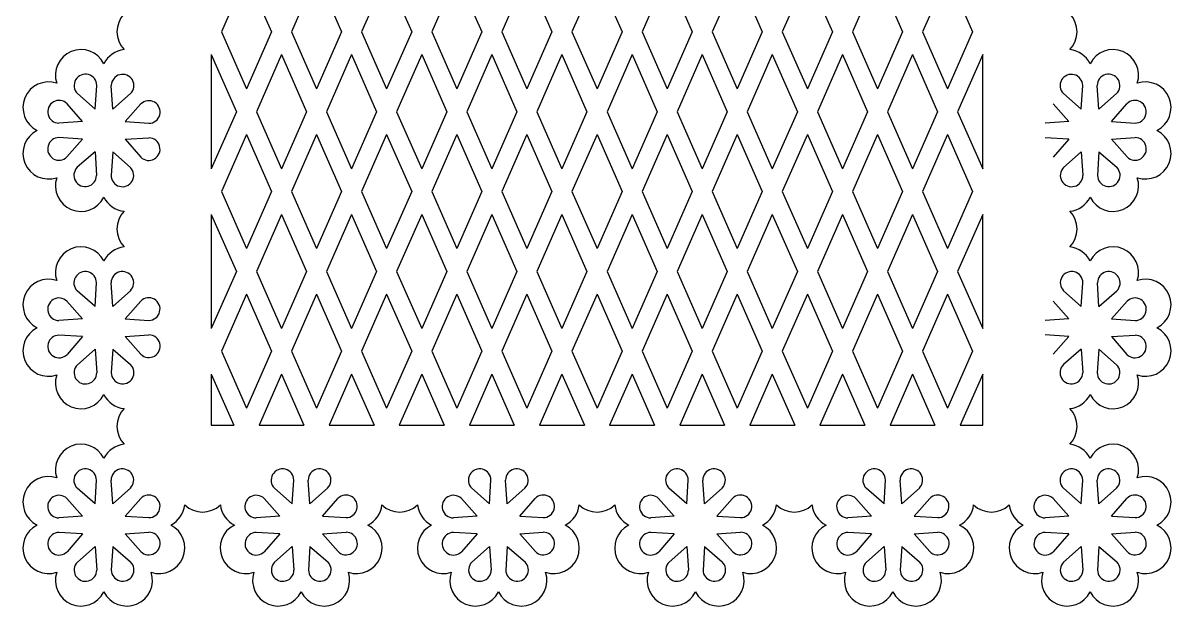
# Model space of a CAD drawing. Extents: x -356 to 210, y -55 to 208.
# Drawn here: x -69.3 to 55.9, y 82.6 to 146.1 of the extents above; entities that cross this region are included whole.
import ezdxf

# ---------------------------------------------------------------- set-up
doc = ezdxf.new("R2010")
doc.units = 0
doc.layers.get('0').update_dxf_attribs({"linetype": 'CONTINUOUS'})

msp = doc.modelspace()

# ---------------------------------------------------------------- linework, layer by layer
for p, q in [((-44.954165, 151.396584), (-47.684631, 145.179271)), ((-44.954165, 151.396584), (-42.223698, 145.179271)), ((-37.308858, 151.396584), (-40.039325, 145.179271)), ((-37.308858, 151.396584), (-34.578392, 145.179271)), ((-29.663552, 151.396584), (-32.394019, 145.179271)), ((-29.663552, 151.396584), (-26.933086, 145.179271)), ((-22.018246, 151.396584), (-24.748712, 145.179271)), ((-22.018246, 151.396584), (-19.287779, 145.179271)), ((-14.37294, 151.396584), (-17.103406, 145.179271)), ((-14.37294, 151.396584), (-11.642473, 145.179271)), ((-6.727633, 151.396584), (-9.4581, 145.179271)), ((-6.727633, 151.396584), (-3.997167, 145.179271)), ((0.917673, 151.396584), (-1.812794, 145.179271)), ((0.917673, 151.396584), (3.648139, 145.179271)), ((8.562979, 151.396584), (5.832513, 145.179271)), ((8.562979, 151.396584), (11.293446, 145.179271)), ((16.208285, 151.396584), (13.477819, 145.179271)), ((16.208285, 151.396584), (18.938752, 145.179271)), ((23.853592, 151.396584), (21.123125, 145.179271)), ((23.853592, 151.396584), (26.584058, 145.179271)), ((31.498898, 151.396584), (28.768431, 145.179271)), ((31.498898, 151.396584), (34.229364, 145.179271)), ((-47.684631, 145.179271), (-44.954165, 138.961958)), ((-42.223698, 145.179271), (-44.954165, 138.961958)), ((-40.039325, 145.179271), (-37.308858, 138.961958)), ((-34.578392, 145.179271), (-37.308858, 138.961958)), ((-32.394019, 145.179271), (-29.663552, 138.961958)), ((-26.933086, 145.179271), (-29.663552, 138.961958)), ((-24.748712, 145.179271), (-22.018246, 138.961958)), ((-19.287779, 145.179271), (-22.018246, 138.961958)), ((-17.103406, 145.179271), (-14.37294, 138.961958)), ((-11.642473, 145.179271), (-14.37294, 138.961958)), ((-9.4581, 145.179271), (-6.727633, 138.961958)), ((-3.997167, 145.179271), (-6.727633, 138.961958)), ((-1.812794, 145.179271), (0.917673, 138.961958)), ((3.648139, 145.179271), (0.917673, 138.961958)), ((5.832513, 145.179271), (8.562979, 138.961958)), ((11.293446, 145.179271), (8.562979, 138.961958)), ((13.477819, 145.179271), (16.208285, 138.961958)), ((18.938752, 145.179271), (16.208285, 138.961958)), ((21.123125, 145.179271), (23.853592, 138.961958)), ((26.584058, 145.179271), (23.853592, 138.961958)), ((28.768431, 145.179271), (31.498898, 138.961958)), ((34.229364, 145.179271), (31.498898, 138.961958)), ((-48.776818, 142.692346), (-46.046351, 136.475033)), ((-48.776818, 142.692346), (-48.776818, 130.25772)), ((-41.131512, 142.692346), (-43.861978, 136.475033)), ((-41.131512, 142.692346), (-38.401045, 136.475033)), ((-33.486205, 142.692346), (-36.216672, 136.475033)), ((-33.486205, 142.692346), (-30.755739, 136.475033)), ((-25.840899, 142.692346), (-28.571366, 136.475033)), ((-25.840899, 142.692346), (-23.110433, 136.475033)), ((-18.195593, 142.692346), (-20.926059, 136.475033)), ((-18.195593, 142.692346), (-15.465126, 136.475033)), ((-10.550287, 142.692346), (-13.280753, 136.475033)), ((-10.550287, 142.692346), (-7.81982, 136.475033)), ((-2.90498, 142.692346), (-5.635447, 136.475033)), ((-2.90498, 142.692346), (-0.174514, 136.475033)), ((4.740326, 142.692346), (2.009859, 136.475033)), ((4.740326, 142.692346), (7.470793, 136.475033)), ((12.385632, 142.692346), (9.655166, 136.475033)), ((12.385632, 142.692346), (15.116099, 136.475033)), ((20.030939, 142.692346), (17.300472, 136.475033)), ((20.030939, 142.692346), (22.761405, 136.475033)), ((27.676245, 142.692346), (24.945778, 136.475033)), ((27.676245, 142.692346), (30.406711, 136.475033)), ((35.321551, 142.692346), (32.591085, 136.475033)), ((35.321551, 130.25772), (35.321551, 142.692346)), ((-61.451568, 136.750237), (-61.271561, 139.324328)), ((-59.526895, 136.750237), (-59.682094, 139.324241)), ((46.071628, 136.750237), (46.226827, 139.324241)), ((47.996301, 136.750237), (47.816294, 139.324328)), ((-61.451568, 136.750237), (-63.381406, 138.46059)), ((-59.526895, 136.750237), (-57.579454, 138.44311)), ((46.071628, 136.750237), (44.124187, 138.44311)), ((47.996301, 136.750237), (49.926139, 138.46059)), ((-62.812517, 135.389288), (-64.50539, 137.336729)), ((-58.165946, 135.389288), (-56.455593, 137.319126)), ((-46.046351, 136.475033), (-48.776818, 130.25772)), ((-43.861978, 136.475033), (-41.131512, 130.25772)), ((-38.401045, 136.475033), (-41.131512, 130.25772)), ((-36.216672, 136.475033), (-33.486205, 130.25772)), ((-30.755739, 136.475033), (-33.486205, 130.25772)), ((-28.571366, 136.475033), (-25.840899, 130.25772)), ((-23.110433, 136.475033), (-25.840899, 130.25772)), ((-20.926059, 136.475033), (-18.195593, 130.25772)), ((-15.465126, 136.475033), (-18.195593, 130.25772)), ((-13.280753, 136.475033), (-10.550287, 130.25772)), ((-7.81982, 136.475033), (-10.550287, 130.25772)), ((-5.635447, 136.475033), (-2.90498, 130.25772)), ((-0.174514, 136.475033), (-2.90498, 130.25772)), ((2.009859, 136.475033), (4.740326, 130.25772)), ((7.470793, 136.475033), (4.740326, 130.25772)), ((9.655166, 136.475033), (12.385632, 130.25772)), ((15.116099, 136.475033), (12.385632, 130.25772)), ((17.300472, 136.475033), (20.030939, 130.25772)), ((22.761405, 136.475033), (20.030939, 130.25772)), ((24.945778, 136.475033), (27.676245, 130.25772)), ((30.406711, 136.475033), (27.676245, 130.25772)), ((32.591085, 136.475033), (35.321551, 130.25772)), ((44.710679, 135.389288), (43.000326, 137.319126)), ((49.357251, 135.389288), (51.050123, 137.336729)), ((-62.812517, 135.389288), (-65.386521, 135.234089)), ((-58.165946, 135.389288), (-55.591856, 135.209281)), ((44.710679, 135.389288), (42.136589, 135.209281)), ((49.357251, 135.389288), (51.931255, 135.234089)), ((-44.954165, 133.988108), (-47.684631, 127.770795)), ((-44.954165, 133.988108), (-42.223698, 127.770795)), ((-37.308858, 133.988108), (-40.039325, 127.770795)), ((-37.308858, 133.988108), (-34.578392, 127.770795)), ((-29.663552, 133.988108), (-32.394019, 127.770795)), ((-29.663552, 133.988108), (-26.933086, 127.770795)), ((-22.018246, 133.988108), (-24.748712, 127.770795)), ((-22.018246, 133.988108), (-19.287779, 127.770795)), ((-14.37294, 133.988108), (-17.103406, 127.770795)), ((-14.37294, 133.988108), (-11.642473, 127.770795)), ((-6.727633, 133.988108), (-9.4581, 127.770795)), ((-6.727633, 133.988108), (-3.997167, 127.770795)), ((0.917673, 133.988108), (-1.812794, 127.770795)), ((0.917673, 133.988108), (3.648139, 127.770795)), ((8.562979, 133.988108), (5.832513, 127.770795)), ((8.562979, 133.988108), (11.293446, 127.770795)), ((16.208285, 133.988108), (13.477819, 127.770795)), ((16.208285, 133.988108), (18.938752, 127.770795)), ((23.853592, 133.988108), (21.123125, 127.770795)), ((23.853592, 133.988108), (26.584058, 127.770795)), ((31.498898, 133.988108), (28.768431, 127.770795)), ((31.498898, 133.988108), (34.229364, 127.770795)), ((-62.812517, 133.464615), (-65.386608, 133.644622)), ((-62.812517, 133.464615), (-64.522871, 131.534777)), ((-58.165946, 133.464615), (-55.591942, 133.619814)), ((-58.165946, 133.464615), (-56.473073, 131.517174)), ((44.710679, 133.464615), (42.136675, 133.619814)), ((44.710679, 133.464615), (43.017807, 131.517174)), ((49.357251, 133.464615), (51.931341, 133.644622)), ((49.357251, 133.464615), (51.067604, 131.534777)), ((-61.451568, 132.103666), (-63.399009, 130.410793)), ((-61.451568, 132.103666), (-61.296369, 129.529662)), ((-59.526895, 132.103666), (-59.706902, 129.529575)), ((-59.526895, 132.103666), (-57.597057, 130.393312)), ((46.071628, 132.103666), (44.141791, 130.393312)), ((46.071628, 132.103666), (46.251636, 129.529575)), ((47.996301, 132.103666), (47.841102, 129.529662)), ((47.996301, 132.103666), (49.943742, 130.410793)), ((-47.684631, 127.770795), (-44.954165, 121.553482)), ((-42.223698, 127.770795), (-44.954165, 121.553482)), ((-40.039325, 127.770795), (-37.308858, 121.553482)), ((-34.578392, 127.770795), (-37.308858, 121.553482)), ((-32.394019, 127.770795), (-29.663552, 121.553482)), ((-26.933086, 127.770795), (-29.663552, 121.553482)), ((-24.748712, 127.770795), (-22.018246, 121.553482)), ((-19.287779, 127.770795), (-22.018246, 121.553482)), ((-17.103406, 127.770795), (-14.37294, 121.553482)), ((-11.642473, 127.770795), (-14.37294, 121.553482)), ((-9.4581, 127.770795), (-6.727633, 121.553482)), ((-3.997167, 127.770795), (-6.727633, 121.553482)), ((-1.812794, 127.770795), (0.917673, 121.553482)), ((3.648139, 127.770795), (0.917673, 121.553482)), ((5.832513, 127.770795), (8.562979, 121.553482)), ((11.293446, 127.770795), (8.562979, 121.553482)), ((13.477819, 127.770795), (16.208285, 121.553482)), ((18.938752, 127.770795), (16.208285, 121.553482)), ((21.123125, 127.770795), (23.853592, 121.553482)), ((26.584058, 127.770795), (23.853592, 121.553482)), ((28.768431, 127.770795), (31.498898, 121.553482)), ((34.229364, 127.770795), (31.498898, 121.553482)), ((-48.776818, 125.28387), (-46.046351, 119.066557)), ((-48.776818, 125.28387), (-48.776818, 112.849244)), ((-41.131512, 125.28387), (-43.861978, 119.066557)), ((-41.131512, 125.28387), (-38.401045, 119.066557)), ((-33.486205, 125.28387), (-36.216672, 119.066557)), ((-33.486205, 125.28387), (-30.755739, 119.066557)), ((-25.840899, 125.28387), (-28.571366, 119.066557)), ((-25.840899, 125.28387), (-23.110433, 119.066557)), ((-18.195593, 125.28387), (-20.926059, 119.066557)), ((-18.195593, 125.28387), (-15.465126, 119.066557)), ((-10.550287, 125.28387), (-13.280753, 119.066557)), ((-10.550287, 125.28387), (-7.81982, 119.066557)), ((-2.90498, 125.28387), (-5.635447, 119.066557)), ((-2.90498, 125.28387), (-0.174514, 119.066557)), ((4.740326, 125.28387), (2.009859, 119.066557)), ((4.740326, 125.28387), (7.470793, 119.066557)), ((12.385632, 125.28387), (9.655166, 119.066557)), ((12.385632, 125.28387), (15.116099, 119.066557)), ((20.030939, 125.28387), (17.300472, 119.066557)), ((20.030939, 125.28387), (22.761405, 119.066557)), ((27.676245, 125.28387), (24.945778, 119.066557)), ((27.676245, 125.28387), (30.406711, 119.066557)), ((35.321551, 125.28387), (32.591085, 119.066557)), ((35.321551, 112.849244), (35.321551, 125.28387)), ((-46.046351, 119.066557), (-48.776818, 112.849244)), ((-43.861978, 119.066557), (-41.131512, 112.849244)), ((-38.401045, 119.066557), (-41.131512, 112.849244)), ((-36.216672, 119.066557), (-33.486205, 112.849244)), ((-30.755739, 119.066557), (-33.486205, 112.849244)), ((-28.571366, 119.066557), (-25.840899, 112.849244)), ((-23.110433, 119.066557), (-25.840899, 112.849244)), ((-20.926059, 119.066557), (-18.195593, 112.849244)), ((-15.465126, 119.066557), (-18.195593, 112.849244)), ((-13.280753, 119.066557), (-10.550287, 112.849244)), ((-7.81982, 119.066557), (-10.550287, 112.849244)), ((-5.635447, 119.066557), (-2.90498, 112.849244)), ((-0.174514, 119.066557), (-2.90498, 112.849244)), ((2.009859, 119.066557), (4.740326, 112.849244)), ((7.470793, 119.066557), (4.740326, 112.849244)), ((9.655166, 119.066557), (12.385632, 112.849244)), ((15.116099, 119.066557), (12.385632, 112.849244)), ((17.300472, 119.066557), (20.030939, 112.849244)), ((22.761405, 119.066557), (20.030939, 112.849244)), ((24.945778, 119.066557), (27.676245, 112.849244)), ((30.406711, 119.066557), (27.676245, 112.849244)), ((32.591085, 119.066557), (35.321551, 112.849244)), ((-61.451568, 115.245598), (-61.296369, 117.819602)), ((-59.526895, 115.245598), (-59.706902, 117.819688)), ((46.071628, 115.245598), (46.251636, 117.819688)), ((47.996301, 115.245598), (47.841102, 117.819602)), ((-61.451568, 115.245598), (-63.399009, 116.93847)), ((-59.526895, 115.245598), (-57.597057, 116.955951)), ((-44.954165, 116.579632), (-47.684631, 110.362319)), ((-44.954165, 116.579632), (-42.223698, 110.362319)), ((-37.308858, 116.579632), (-40.039325, 110.362319)), ((-37.308858, 116.579632), (-34.578392, 110.362319)), ((-29.663552, 116.579632), (-32.394019, 110.362319)), ((-29.663552, 116.579632), (-26.933086, 110.362319)), ((-22.018246, 116.579632), (-24.748712, 110.362319)), ((-22.018246, 116.579632), (-19.287779, 110.362319)), ((-14.37294, 116.579632), (-17.103406, 110.362319)), ((-14.37294, 116.579632), (-11.642473, 110.362319)), ((-6.727633, 116.579632), (-9.4581, 110.362319)), ((-6.727633, 116.579632), (-3.997167, 110.362319)), ((0.917673, 116.579632), (-1.812794, 110.362319)), ((0.917673, 116.579632), (3.648139, 110.362319)), ((8.562979, 116.579632), (5.832513, 110.362319)), ((8.562979, 116.579632), (11.293446, 110.362319)), ((16.208285, 116.579632), (13.477819, 110.362319)), ((16.208285, 116.579632), (18.938752, 110.362319)), ((23.853592, 116.579632), (21.123125, 110.362319)), ((23.853592, 116.579632), (26.584058, 110.362319)), ((31.498898, 116.579632), (28.768431, 110.362319)), ((31.498898, 116.579632), (34.229364, 110.362319)), ((46.071628, 115.245598), (44.141791, 116.955951)), ((47.996301, 115.245598), (49.943742, 116.93847)), ((-62.812517, 113.884649), (-64.522871, 115.814486)), ((-58.165946, 113.884649), (-56.473073, 115.83209)), ((44.710679, 113.884649), (43.017807, 115.83209)), ((49.357251, 113.884649), (51.067604, 115.814486)), ((-62.812517, 113.884649), (-65.386608, 113.704641)), ((-58.165946, 113.884649), (-55.591942, 113.72945)), ((44.710679, 113.884649), (42.136675, 113.72945)), ((49.357251, 113.884649), (51.931341, 113.704641)), ((-62.812517, 111.959976), (-65.386521, 112.115175)), ((-62.812517, 111.959976), (-64.50539, 110.012535)), ((-58.165946, 111.959976), (-55.591856, 112.139983)), ((-58.165946, 111.959976), (-56.455593, 110.030138)), ((44.710679, 111.959976), (42.136589, 112.139983)), ((44.710679, 111.959976), (43.000326, 110.030138)), ((49.357251, 111.959976), (51.931255, 112.115175)), ((49.357251, 111.959976), (51.050123, 110.012535)), ((-61.451568, 110.599026), (-63.381406, 108.888673)), ((-61.451568, 110.599026), (-61.271561, 108.024936)), ((-59.526895, 110.599026), (-59.682094, 108.025022)), ((-59.526895, 110.599026), (-57.579454, 108.906154)), ((-47.684631, 110.362319), (-44.954165, 104.145006)), ((-42.223698, 110.362319), (-44.954165, 104.145006)), ((-40.039325, 110.362319), (-37.308858, 104.145006)), ((-34.578392, 110.362319), (-37.308858, 104.145006)), ((-32.394019, 110.362319), (-29.663552, 104.145006)), ((-26.933086, 110.362319), (-29.663552, 104.145006)), ((-24.748712, 110.362319), (-22.018246, 104.145006)), ((-19.287779, 110.362319), (-22.018246, 104.145006)), ((-17.103406, 110.362319), (-14.37294, 104.145006)), ((-11.642473, 110.362319), (-14.37294, 104.145006)), ((-9.4581, 110.362319), (-6.727633, 104.145006)), ((-3.997167, 110.362319), (-6.727633, 104.145006)), ((-1.812794, 110.362319), (0.917673, 104.145006)), ((3.648139, 110.362319), (0.917673, 104.145006)), ((5.832513, 110.362319), (8.562979, 104.145006)), ((11.293446, 110.362319), (8.562979, 104.145006)), ((13.477819, 110.362319), (16.208285, 104.145006)), ((18.938752, 110.362319), (16.208285, 104.145006)), ((21.123125, 110.362319), (23.853592, 104.145006)), ((26.584058, 110.362319), (23.853592, 104.145006)), ((28.768431, 110.362319), (31.498898, 104.145006)), ((34.229364, 110.362319), (31.498898, 104.145006)), ((46.071628, 110.599026), (44.124187, 108.906154)), ((46.071628, 110.599026), (46.226827, 108.025022)), ((47.996301, 110.599026), (47.816294, 108.024936)), ((47.996301, 110.599026), (49.926139, 108.888673)), ((-48.776818, 107.875394), (-46.330714, 102.30558)), ((-48.776818, 107.875394), (-48.776818, 102.30558)), ((-41.131512, 107.875394), (-43.577615, 102.30558)), ((-41.131512, 107.875394), (-38.685408, 102.30558)), ((-33.486205, 107.875394), (-35.932309, 102.30558)), ((-33.486205, 107.875394), (-31.040102, 102.30558)), ((-25.840899, 107.875394), (-28.287003, 102.30558)), ((-25.840899, 107.875394), (-23.394796, 102.30558)), ((-18.195593, 107.875394), (-20.641696, 102.30558)), ((-18.195593, 107.875394), (-15.749489, 102.30558)), ((-10.550287, 107.875394), (-12.99639, 102.30558)), ((-10.550287, 107.875394), (-8.104183, 102.30558)), ((-2.90498, 107.875394), (-5.351084, 102.30558)), ((-2.90498, 107.875394), (-0.458877, 102.30558)), ((4.740326, 107.875394), (2.294222, 102.30558)), ((4.740326, 107.875394), (7.18643, 102.30558)), ((12.385632, 107.875394), (9.939529, 102.30558)), ((12.385632, 107.875394), (14.831736, 102.30558)), ((20.030939, 107.875394), (17.584835, 102.30558)), ((20.030939, 107.875394), (22.477042, 102.30558)), ((27.676245, 107.875394), (25.230141, 102.30558)), ((27.676245, 107.875394), (30.122348, 102.30558)), ((35.321551, 107.875394), (32.875448, 102.30558)), ((35.321551, 102.30558), (35.321551, 107.875394)), ((-48.776818, 102.30558), (-46.330714, 102.30558)), ((-43.577615, 102.30558), (-38.685408, 102.30558)), ((-35.932309, 102.30558), (-31.040102, 102.30558)), ((-28.287003, 102.30558), (-23.394796, 102.30558)), ((-20.641696, 102.30558), (-15.749489, 102.30558)), ((-12.99639, 102.30558), (-8.104183, 102.30558)), ((-5.351084, 102.30558), (-0.458877, 102.30558)), ((2.294222, 102.30558), (7.18643, 102.30558)), ((9.939529, 102.30558), (14.831736, 102.30558)), ((17.584835, 102.30558), (22.477042, 102.30558)), ((25.230141, 102.30558), (30.122348, 102.30558)), ((32.875448, 102.30558), (35.321551, 102.30558)), ((-61.451568, 93.740959), (-63.399009, 95.433831)), ((-61.451568, 93.740959), (-61.296369, 96.314962)), ((-59.526895, 93.740959), (-59.706902, 96.315049)), ((-59.526895, 93.740959), (-57.597057, 95.451312)), ((-39.946929, 93.740959), (-41.89437, 95.433831)), ((-39.946929, 93.740959), (-39.79173, 96.314962)), ((-38.022256, 93.740959), (-38.202263, 96.315049)), ((-38.022256, 93.740959), (-36.092418, 95.451312)), ((-18.44229, 93.740959), (-20.389731, 95.433831)), ((-18.44229, 93.740959), (-18.28709, 96.314962)), ((-16.517617, 93.740959), (-16.697624, 96.315049)), ((-16.517617, 93.740959), (-14.587779, 95.451312)), ((3.06235, 93.740959), (1.114909, 95.433831)), ((3.06235, 93.740959), (3.217549, 96.314962)), ((4.987023, 93.740959), (4.807016, 96.315049)), ((4.987023, 93.740959), (6.916861, 95.451312)), ((24.566989, 93.740959), (22.619548, 95.433831)), ((24.566989, 93.740959), (24.722188, 96.314962)), ((26.491662, 93.740959), (26.311655, 96.315049)), ((26.491662, 93.740959), (28.4215, 95.451312)), ((46.071628, 93.740959), (44.124187, 95.433831)), ((46.071628, 93.740959), (46.226827, 96.314962)), ((47.996301, 93.740959), (47.816294, 96.315049)), ((47.996301, 93.740959), (49.926139, 95.451312)), ((-62.812517, 92.380009), (-64.522871, 94.309847)), ((-58.165946, 92.380009), (-56.473073, 94.32745)), ((-41.307878, 92.380009), (-43.018231, 94.309847)), ((-36.661307, 92.380009), (-34.968434, 94.32745)), ((-19.803239, 92.380009), (-21.513592, 94.309847)), ((-15.156667, 92.380009), (-13.463795, 94.32745)), ((1.7014, 92.380009), (-0.008953, 94.309847)), ((6.347972, 92.380009), (8.040844, 94.32745)), ((23.20604, 92.380009), (21.495687, 94.309847)), ((27.852611, 92.380009), (29.545484, 94.32745)), ((44.710679, 92.380009), (43.000326, 94.309847)), ((49.357251, 92.380009), (51.050123, 94.32745)), ((-62.812517, 92.380009), (-65.386608, 92.200002)), ((-58.165946, 92.380009), (-55.591942, 92.22481)), ((-41.307878, 92.380009), (-43.881969, 92.200002)), ((-36.661307, 92.380009), (-34.087303, 92.22481)), ((-19.803239, 92.380009), (-22.377329, 92.200002)), ((-15.156667, 92.380009), (-12.582663, 92.22481)), ((1.7014, 92.380009), (-0.87269, 92.200002)), ((6.347972, 92.380009), (8.921976, 92.22481)), ((23.20604, 92.380009), (20.631949, 92.200002)), ((27.852611, 92.380009), (30.426615, 92.22481)), ((44.710679, 92.380009), (42.136589, 92.200002)), ((49.357251, 92.380009), (51.931255, 92.22481)), ((-62.812517, 90.455336), (-65.386521, 90.610535)), ((-62.812517, 90.455336), (-64.50539, 88.507895)), ((-58.165946, 90.455336), (-55.591856, 90.635343)), ((-58.165946, 90.455336), (-56.455593, 88.525498)), ((-41.307878, 90.455336), (-43.881882, 90.610535)), ((-41.307878, 90.455336), (-43.000751, 88.507895)), ((-36.661307, 90.455336), (-34.087216, 90.635343)), ((-36.661307, 90.455336), (-34.950953, 88.525498)), ((-19.803239, 90.455336), (-22.377243, 90.610535)), ((-19.803239, 90.455336), (-21.496111, 88.507895)), ((-15.156667, 90.455336), (-12.582577, 90.635343)), ((-15.156667, 90.455336), (-13.446314, 88.525498)), ((1.7014, 90.455336), (-0.872603, 90.610535)), ((1.7014, 90.455336), (0.008528, 88.507895)), ((6.347972, 90.455336), (8.922062, 90.635343)), ((6.347972, 90.455336), (8.058325, 88.525498)), ((23.20604, 90.455336), (20.632036, 90.610535)), ((23.20604, 90.455336), (21.513167, 88.507895)), ((27.852611, 90.455336), (30.426702, 90.635343)), ((27.852611, 90.455336), (29.562965, 88.525498)), ((44.710679, 90.455336), (42.136675, 90.610535)), ((44.710679, 90.455336), (43.017807, 88.507895)), ((49.357251, 90.455336), (51.931341, 90.635343)), ((49.357251, 90.455336), (51.067604, 88.525498)), ((-61.451568, 89.094387), (-63.381406, 87.384034)), ((-61.451568, 89.094387), (-61.271561, 86.520297)), ((-59.526895, 89.094387), (-59.682094, 86.520383)), ((-59.526895, 89.094387), (-57.579454, 87.401515)), ((-39.946929, 89.094387), (-41.876767, 87.384034)), ((-39.946929, 89.094387), (-39.766922, 86.520297)), ((-38.022256, 89.094387), (-38.177455, 86.520383)), ((-38.022256, 89.094387), (-36.074815, 87.401515)), ((-18.44229, 89.094387), (-20.372127, 87.384034)), ((-18.44229, 89.094387), (-18.262282, 86.520297)), ((-16.517617, 89.094387), (-16.672816, 86.520383)), ((-16.517617, 89.094387), (-14.570176, 87.401515)), ((3.06235, 89.094387), (1.132512, 87.384034)), ((3.06235, 89.094387), (3.242357, 86.520297)), ((4.987023, 89.094387), (4.831824, 86.520383)), ((4.987023, 89.094387), (6.934464, 87.401515)), ((24.566989, 89.094387), (22.637151, 87.384034)), ((24.566989, 89.094387), (24.746996, 86.520297)), ((26.491662, 89.094387), (26.336463, 86.520383)), ((26.491662, 89.094387), (28.439103, 87.401515)), ((46.071628, 89.094387), (44.141791, 87.384034)), ((46.071628, 89.094387), (46.251636, 86.520297)), ((47.996301, 89.094387), (47.841102, 86.520383)), ((47.996301, 89.094387), (49.943742, 87.401515))]:
    msp.add_line(p, q)
for centre, radius, start, end in [((-56.278846, 145.179271), 2.793147, 135.909485, 224.090515), ((42.82358, 145.179271), 2.793147, 315.909485, 44.090515), ((-62.98745, 140.458185), 2.793147, 26.567243, 198.432757), ((-57.991013, 140.458185), 2.793147, 96.041745, 153.432757), ((44.535746, 140.458185), 2.793147, 26.567243, 83.958255), ((49.532183, 140.458185), 2.793147, 341.567243, 153.432757), ((-62.503608, 139.325119), 1.232047, 359.963173, 224.563654), ((-58.450083, 139.314858), 1.232047, 314.963173, 179.563654), ((44.994816, 139.314858), 1.232047, 0.436346, 225.036827), ((49.048341, 139.325119), 1.232047, 315.436346, 180.036827), ((-66.520465, 136.92517), 2.793147, 71.567243, 243.432757), ((53.065198, 136.92517), 2.793147, 296.567243, 108.432757), ((-65.377139, 136.4661), 1.232047, 44.963173, 269.563654), ((51.921872, 136.4661), 1.232047, 270.436346, 135.036827), ((-55.591064, 136.441328), 1.232047, 269.963173, 134.563654), ((-66.520465, 131.928733), 2.793147, 116.567243, 288.432757), ((53.065198, 131.928733), 2.793147, 251.567243, 63.432757), ((-65.3874, 132.412575), 1.232047, 89.963173, 314.563654), ((-55.601325, 132.387803), 1.232047, 224.963173, 89.563654), ((51.932133, 132.412575), 1.232047, 225.436346, 90.036827), ((-62.528381, 129.539045), 1.232047, 134.963173, 359.563654), ((-58.474856, 129.528783), 1.232047, 179.963173, 44.563654), ((45.019589, 129.528783), 1.232047, 135.436346, 0.036827), ((49.073114, 129.539045), 1.232047, 180.436346, 45.036827), ((-62.98745, 128.395718), 2.793147, 161.567243, 333.432757), ((49.532183, 128.395718), 2.793147, 206.567243, 18.432757), ((-57.991013, 128.395718), 2.793147, 206.567243, 263.958255), ((44.535746, 128.395718), 2.793147, 276.041745, 333.432757), ((-56.278846, 123.674632), 2.793147, 135.909485, 224.090515), ((42.82358, 123.674632), 2.793147, 315.909485, 44.090515), ((-62.98745, 118.953545), 2.793147, 26.567243, 198.432757), ((-57.991013, 118.953545), 2.793147, 96.041745, 153.432757), ((44.535746, 118.953545), 2.793147, 26.567243, 83.958255), ((49.532183, 118.953545), 2.793147, 341.567243, 153.432757), ((-62.528381, 117.810219), 1.232047, 0.436346, 225.036827), ((-58.474856, 117.82048), 1.232047, 315.436346, 180.036827), ((45.019589, 117.82048), 1.232047, 359.963173, 224.563654), ((49.073114, 117.810219), 1.232047, 314.963173, 179.563654), ((-66.520465, 115.420531), 2.793147, 71.567243, 243.432757), ((53.065198, 115.420531), 2.793147, 296.567243, 108.432757), ((-65.3874, 114.936688), 1.232047, 45.436346, 270.036827), ((-55.601325, 114.961461), 1.232047, 270.436346, 135.036827), ((51.932133, 114.936688), 1.232047, 269.963173, 134.563654), ((-66.520465, 110.424094), 2.793147, 116.567243, 288.432757), ((53.065198, 110.424094), 2.793147, 251.567243, 63.432757), ((-65.377139, 110.883163), 1.232047, 90.436346, 315.036827), ((-55.591064, 110.907936), 1.232047, 225.436346, 90.036827), ((51.921872, 110.883163), 1.232047, 224.963173, 89.563654), ((-58.450083, 108.034405), 1.232047, 180.436346, 45.036827), ((44.994816, 108.034405), 1.232047, 134.963173, 359.563654), ((-62.98745, 106.891079), 2.793147, 161.567243, 333.432757), ((-62.503608, 108.024144), 1.232047, 135.436346, 0.036827), ((49.532183, 106.891079), 2.793147, 206.567243, 18.432757), ((49.048341, 108.024144), 1.232047, 179.963173, 44.563654), ((-57.991013, 106.891079), 2.793147, 206.567243, 263.958255), ((44.535746, 106.891079), 2.793147, 276.041745, 333.432757), ((-56.278846, 102.169992), 2.793147, 135.909485, 224.090515), ((42.82358, 102.169992), 2.793147, 315.909485, 44.090515), ((-62.98745, 97.448906), 2.793147, 26.567243, 198.432757), ((-57.991013, 97.448906), 2.793147, 96.041745, 153.432757), ((44.535746, 97.448906), 2.793147, 26.567243, 83.958255), ((49.532183, 97.448906), 2.793147, 341.567243, 153.432757), ((-66.520465, 93.915891), 2.793147, 71.567243, 243.432757), ((-62.528381, 96.30558), 1.232047, 0.436346, 225.036827), ((-58.474856, 96.315841), 1.232047, 315.436346, 180.036827), ((-41.023741, 96.30558), 1.232047, 0.436346, 225.036827), ((-36.970216, 96.315841), 1.232047, 315.436346, 180.036827), ((-19.519102, 96.30558), 1.232047, 0.436346, 225.036827), ((-15.465577, 96.315841), 1.232047, 315.436346, 180.036827), ((1.985537, 96.30558), 1.232047, 0.436346, 225.036827), ((6.039062, 96.315841), 1.232047, 315.436346, 180.036827), ((23.490177, 96.30558), 1.232047, 0.436346, 225.036827), ((27.543702, 96.315841), 1.232047, 315.436346, 180.036827), ((44.994816, 96.30558), 1.232047, 0.436346, 225.036827), ((49.048341, 96.315841), 1.232047, 315.436346, 180.036827), ((53.065198, 93.915891), 2.793147, 296.567243, 108.432757), ((-65.3874, 93.432049), 1.232047, 45.436346, 270.036827), ((-55.601325, 93.456822), 1.232047, 270.436346, 135.036827), ((-43.88276, 93.432049), 1.232047, 45.436346, 270.036827), ((-34.096686, 93.456822), 1.232047, 270.436346, 135.036827), ((-22.378121, 93.432049), 1.232047, 45.436346, 270.036827), ((-12.592046, 93.456822), 1.232047, 270.436346, 135.036827), ((-0.873482, 93.432049), 1.232047, 45.436346, 270.036827), ((8.912593, 93.456822), 1.232047, 270.436346, 135.036827), ((20.631158, 93.432049), 1.232047, 45.436346, 270.036827), ((30.417232, 93.456822), 1.232047, 270.436346, 135.036827), ((42.135797, 93.432049), 1.232047, 45.436346, 270.036827), ((51.921872, 93.456822), 1.232047, 270.436346, 135.036827), ((-54.457999, 93.915891), 2.793147, 296.567243, 353.958255), ((-49.736912, 95.628058), 2.793147, 225.909485, 314.090515), ((-45.015826, 93.915891), 2.793147, 186.041745, 243.432757), ((-32.953359, 93.915891), 2.793147, 296.567243, 353.958255), ((-28.232273, 95.628058), 2.793147, 225.909485, 314.090515), ((-23.511186, 93.915891), 2.793147, 186.041745, 243.432757), ((-11.44872, 93.915891), 2.793147, 296.567243, 353.958255), ((-6.727633, 95.628058), 2.793147, 225.909485, 314.090515), ((-2.006547, 93.915891), 2.793147, 186.041745, 243.432757), ((10.055919, 93.915891), 2.793147, 296.567243, 353.958255), ((14.777006, 95.628058), 2.793147, 225.909485, 314.090515), ((19.498092, 93.915891), 2.793147, 186.041745, 243.432757), ((31.560559, 93.915891), 2.793147, 296.567243, 353.958255), ((36.281645, 95.628058), 2.793147, 225.909485, 314.090515), ((41.002732, 93.915891), 2.793147, 186.041745, 243.432757), ((-66.520465, 88.919454), 2.793147, 116.567243, 288.432757), ((-54.457999, 88.919454), 2.793147, 251.567243, 63.432757), ((-45.015826, 88.919454), 2.793147, 116.567243, 288.432757), ((-32.953359, 88.919454), 2.793147, 251.567243, 63.432757), ((-23.511186, 88.919454), 2.793147, 116.567243, 288.432757), ((-11.44872, 88.919454), 2.793147, 251.567243, 63.432757), ((-2.006547, 88.919454), 2.793147, 116.567243, 288.432757), ((10.055919, 88.919454), 2.793147, 251.567243, 63.432757), ((19.498092, 88.919454), 2.793147, 116.567243, 288.432757), ((31.560559, 88.919454), 2.793147, 251.567243, 63.432757), ((41.002732, 88.919454), 2.793147, 116.567243, 288.432757), ((53.065198, 88.919454), 2.793147, 251.567243, 63.432757), ((-65.377139, 89.378524), 1.232047, 90.436346, 315.036827), ((-55.591064, 89.403297), 1.232047, 225.436346, 90.036827), ((-43.872499, 89.378524), 1.232047, 90.436346, 315.036827), ((-34.086424, 89.403297), 1.232047, 225.436346, 90.036827), ((-22.36786, 89.378524), 1.232047, 90.436346, 315.036827), ((-12.581785, 89.403297), 1.232047, 225.436346, 90.036827), ((-0.863221, 89.378524), 1.232047, 90.436346, 315.036827), ((8.922854, 89.403297), 1.232047, 225.436346, 90.036827), ((20.641419, 89.378524), 1.232047, 90.436346, 315.036827), ((30.427494, 89.403297), 1.232047, 225.436346, 90.036827), ((42.146058, 89.378524), 1.232047, 90.436346, 315.036827), ((51.932133, 89.403297), 1.232047, 225.436346, 90.036827), ((-62.503608, 86.519505), 1.232047, 135.436346, 0.036827), ((-58.450083, 86.529766), 1.232047, 180.436346, 45.036827), ((-40.998969, 86.519505), 1.232047, 135.436346, 0.036827), ((-36.945444, 86.529766), 1.232047, 180.436346, 45.036827), ((-19.494329, 86.519505), 1.232047, 135.436346, 0.036827), ((-15.440804, 86.529766), 1.232047, 180.436346, 45.036827), ((2.01031, 86.519505), 1.232047, 135.436346, 0.036827), ((6.063835, 86.529766), 1.232047, 180.436346, 45.036827), ((23.514949, 86.519505), 1.232047, 135.436346, 0.036827), ((27.568474, 86.529766), 1.232047, 180.436346, 45.036827), ((45.019589, 86.519505), 1.232047, 135.436346, 0.036827), ((49.073114, 86.529766), 1.232047, 180.436346, 45.036827), ((-62.98745, 85.38644), 2.793147, 161.567243, 333.432757), ((-57.991013, 85.38644), 2.793147, 206.567243, 18.432757), ((-41.482811, 85.38644), 2.793147, 161.567243, 333.432757), ((-36.486374, 85.38644), 2.793147, 206.567243, 18.432757), ((-19.978172, 85.38644), 2.793147, 161.567243, 333.432757), ((-14.981734, 85.38644), 2.793147, 206.567243, 18.432757), ((1.526468, 85.38644), 2.793147, 161.567243, 333.432757), ((6.522905, 85.38644), 2.793147, 206.567243, 18.432757), ((23.031107, 85.38644), 2.793147, 161.567243, 333.432757), ((28.027544, 85.38644), 2.793147, 206.567243, 18.432757), ((44.535746, 85.38644), 2.793147, 161.567243, 333.432757), ((49.532183, 85.38644), 2.793147, 206.567243, 18.432757)]:
    msp.add_arc(centre, radius, start, end)

doc.saveas('drawing.dxf')
